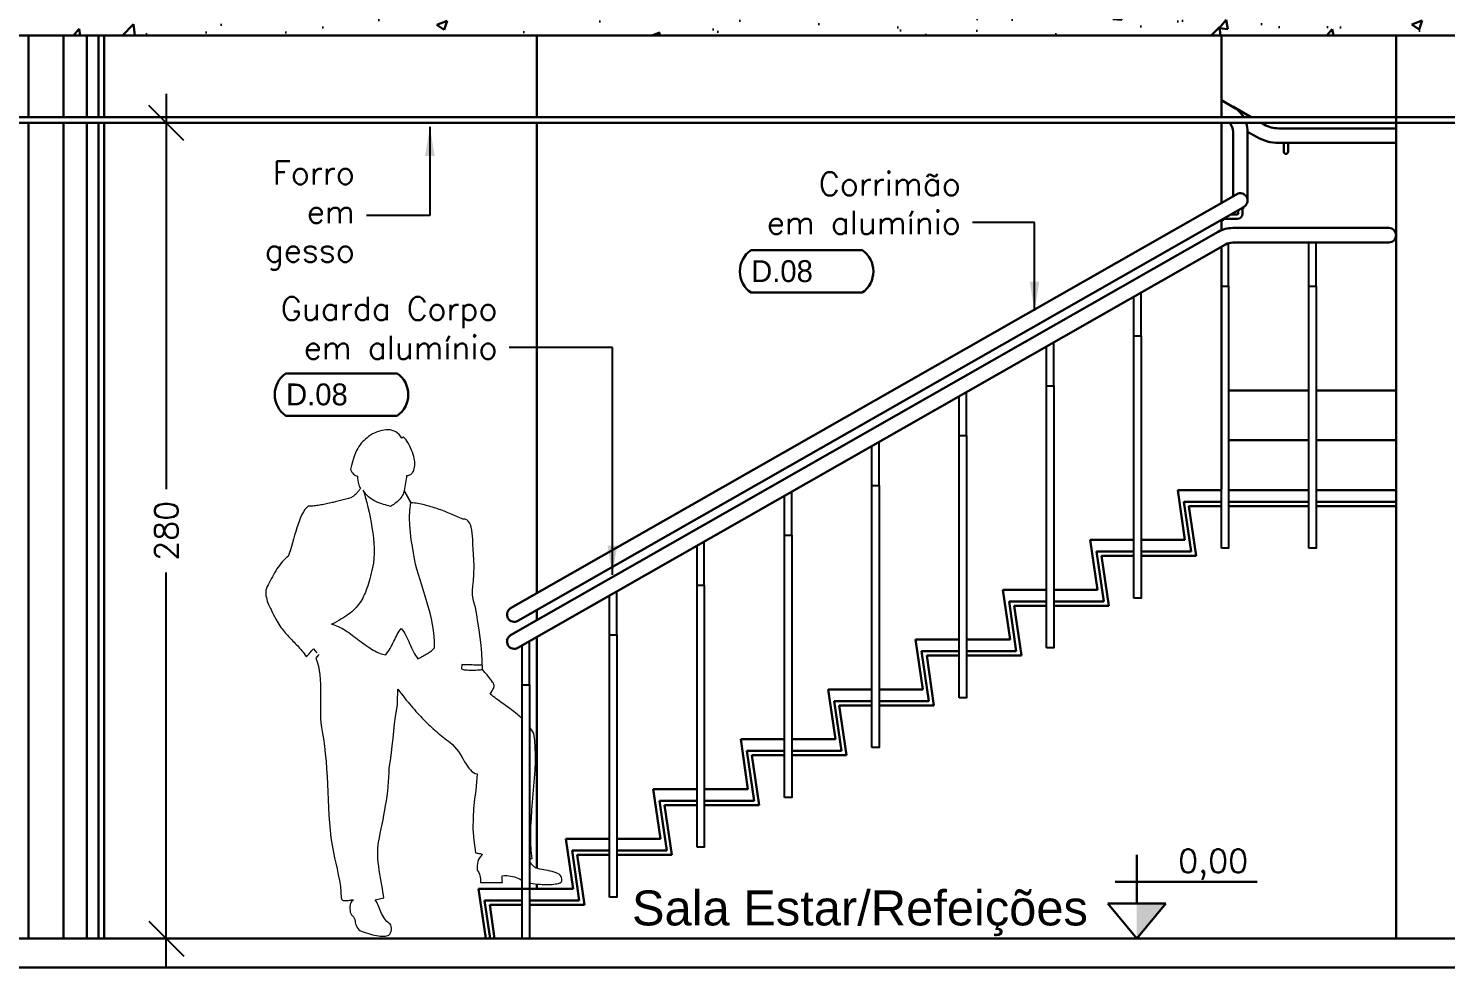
# Model space of a CAD drawing. Header units: millimetres. Extents: x -4228 to 27092, y -6721 to 984.
# Drawn here: x 6312.9 to 6799.4, y -6597 to -6274.5 of the extents above; entities that cross this region are included whole.
import ezdxf
from ezdxf.enums import TextEntityAlignment as Align

# ---------------------------------------------------------------- set-up
doc = ezdxf.new("R2010")
doc.units = ezdxf.units.MM
doc.header["$LTSCALE"] = 50
doc.layers.get('0').update_dxf_attribs({"lineweight": 0})
for name, color, linetype in [('borda100', 3, 'Continuous'), ('cota', 1, 'Continuous'), ('gesso', 7, 'Continuous'), ('guardacorpo', 2, 'Continuous'), ('HACHURA', 2, 'Continuous'), ('PAREDE2', 4, 'Continuous'), ('PAREDES', 6, 'Continuous'), ('PAREDES3', 2, 'Continuous'), ('PENA01', 3, 'Continuous'), ('PENA02', 2, 'Continuous'), ('PENA_01', 3, 'Continuous'), ('piso', 2, 'Continuous'), ('TEXTO', 7, 'Continuous'), ('textocod_100', 7, 'Continuous')]:
    doc.layers.add(name, color=color, linetype=linetype)
doc.styles.add('ARIAL', font='arial.ttf')
doc.styles.add('CODIGO', font='bgothl.ttf')
doc.styles.add('COTA', font='simplex.shx')
doc.styles.add('ROMANS', font='romans.shx')
doc.dimstyles.new('1_50', dxfattribs={"dimscale": 0, "dimtxt": 8, "dimasz": 12, "dimexe": 10, "dimexo": 5, "dimgap": 4, "dimtad": 0, "dimdec": 0, "dimzin": 1, "dimdsep": 46, "dimtxsty": 'ROMANS', "dimblk": 'OBLIQUE', "dimcen": 10, "dimdle": 10, "dimclrd": 1, "dimclre": 1, "dimclrt": 7, "dimaunit": 1, "dimadec": 0, "dimazin": 0, "dimtm": 1e-09, "dimtfac": 1, "dimtdec": 0, "dimtmove": 2, "dimatfit": 3, "dimldrblk": 'OBLIQUE', "dimfxl": 1, "dimtolj": 1, "dimtzin": 0, "dimarcsym": 0})
doc.dimstyles.new('LEADER_50', dxfattribs={"dimscale": 0, "dimtxt": 8, "dimasz": 10, "dimexe": 10, "dimexo": 5, "dimgap": 4, "dimtad": 0, "dimdec": 0, "dimzin": 1, "dimdsep": 46, "dimtxsty": 'ROMANS', "dimcen": 10, "dimdle": 10, "dimclrd": 9, "dimclre": 9, "dimclrt": 7, "dimaunit": 1, "dimadec": 0, "dimazin": 0, "dimtm": 1e-09, "dimtfac": 1, "dimtdec": 0, "dimtmove": 2, "dimatfit": 3, "dimfxl": 1, "dimtolj": 1, "dimtzin": 0, "dimarcsym": 0})

# ---------------------------------------------------------------- blocks, each defined once
blk = doc.blocks.new('_OBLIQUE')
at = {"color": 0, "linetype": 'ByBlock'}
blk.add_line((-0.5, -0.5), (0.5, 0.5), dxfattribs=at)
blk = doc.blocks.new('*D10')
at = {"layer": 'cota', "color": 1, "linetype": 'Continuous', "lineweight": -2}
for p, q in [((6360.27, -6296.96), (6360.27, -6432.68)), ((6351.8, -6306.96), (6370.27, -6306.96)), ((6360.27, -6596.96), (6360.27, -6461.25)), ((6351.8, -6586.96), (6370.27, -6586.96))]:
    blk.add_line(p, q, dxfattribs=at)
at = {"layer": 'Defpoints', "color": 0, "linetype": 'Continuous', "lineweight": 30}
for p in [(6346.8, -6306.96), (6346.8, -6586.96), (6360.27, -6586.96)]:
    blk.add_point(p, dxfattribs=at)
at = {"layer": 'cota', "color": 1, "linetype": 'Continuous', "lineweight": -2, "xscale": 12, "yscale": 12, "zscale": 12}
for p, rotation in [((6360.27, -6306.96), 90), ((6360.27, -6586.96), 270)]:
    blk.add_blockref('_OBLIQUE', p, dxfattribs=dict(at, rotation=rotation))
at = {"layer": 'cota', "color": 7, "linetype": 'Continuous', "lineweight": 30, "insert": (6360.27, -6446.96), "char_height": 8, "attachment_point": 5, "rotation": 90, "style": 'ROMANS'}
blk.add_mtext('\\A1;280', dxfattribs=at)
blk = doc.blocks.new('*D26')
at = {"layer": 'cota', "color": 1, "linetype": 'Continuous', "lineweight": -2}
for p, q in [((7065.12, -5776.66), (7065.12, -6172.52)), ((6557.83, -5786.66), (7075.12, -5786.66)), ((7065.12, -6596.96), (7065.12, -6201.09)), ((6963.4, -6586.96), (7075.12, -6586.96))]:
    blk.add_line(p, q, dxfattribs=at)
at = {"layer": 'Defpoints', "color": 0, "linetype": 'Continuous', "lineweight": 30}
for p in [(6552.83, -5786.66), (6958.4, -6586.96), (7065.12, -6586.96)]:
    blk.add_point(p, dxfattribs=at)
at = {"layer": 'cota', "color": 1, "linetype": 'Continuous', "lineweight": -2, "xscale": 12, "yscale": 12, "zscale": 12}
for p, rotation in [((7065.12, -5786.66), 90), ((7065.12, -6586.96), 270)]:
    blk.add_blockref('_OBLIQUE', p, dxfattribs=dict(at, rotation=rotation))
at = {"layer": 'cota', "color": 7, "linetype": 'Continuous', "lineweight": 30, "insert": (7065.12, -6186.81), "char_height": 8, "attachment_point": 5, "rotation": 90, "style": 'ROMANS'}
blk.add_mtext('\\A1;800', dxfattribs=at)

msp = doc.modelspace()

# ---------------------------------------------------------------- hatches: boundary and pattern name
at = {"layer": 'HACHURA', "linetype": 'Continuous', "lineweight": 30}
h = msp.add_hatch(dxfattribs=at)
h.set_pattern_fill('AR-CONC', color=256, scale=0.2, style=0)
h.set_pattern_definition([(50, (6833.308, -5908.308), (36.4369, -3.1878), [3.81, -41.91]), (355, (6833.31, -5908.308), (-7.0486, 38.2113), [3.048, -33.528]), (100.451, (6836.345, -5908.573), (29.3885, 35.0233), [3.238, -35.618]), (46.184, (6833.31, -5898.148), (54.2158, -8.4085), [5.715, -62.865]), (96.6356, (6837.826, -5898.85), (47.481, 49.485), [4.857, -53.427]), (351.184, (6833.31, -5898.15), (47.481, 49.485), [4.572, -50.292]), (21, (6838.388, -5900.688), (30.323, -20.4531), [3.81, -41.91]), (326, (6838.39, -5900.688), (12.3604, 36.8376), [3.048, -33.528]), (71.4514, (6840.915, -5902.392), (42.6833, 16.3846), [3.238, -35.618]), (37.5, (6833.308, -5908.308), (0.61772, 16.911), [0, -33.1216, 0, -34.036, 0, -33.655]), (7.5, (6833.308, -5908.308), (13.36393, 20.0361), [0, -19.4056, 0, -32.3596, 0, -12.827]), (327.5, (6821.98, -5908.308), (27.11812, -1.14575), [0, -12.7, 0, -39.624, 0, -52.578]), (317.5, (6816.9, -5908.308), (29.6258, 5.0853), [0, -16.51, 0, -26.3144, 0, -37.338])])
h.paths.add_polyline_path([(6857.44, -6261.96), (6842.44, -6261.96), (6842.44, -6262.96), (6787.24, -6262.96), (6786.83, -6263.46), (6786.41, -6262.96), (6742.44, -6262.96), (6742.44, -6262.46), (6527.44, -6262.46), (6527.44, -6261.96), (6440.55, -6261.96), (6440.14, -6262.46), (6439.72, -6261.96), (6392.44, -6261.96), (6253.21, -6261.96), (6252.8, -6262.46), (6252.38, -6261.96), (6177.44, -6261.96), (6177.44, -6163.96), (6162.44, -6163.96), (6162.44, -6306.96), (6177.44, -6306.96), (6177.44, -6276.96), (6262.94, -6276.96), (6262.94, -6301.96), (6278.94, -6301.96), (6278.94, -6276.96), (6842.44, -6276.96), (6842.44, -6306.96), (6857.44, -6306.96)])

# ---------------------------------------------------------------- linework, layer by layer
at = {"color": 3, "linetype": 'Continuous'}
for points in [[(6468.74, -6492.75), (6468.72, -6491.82), (6468.57, -6489.04), (6468.32, -6486.29), (6468.01, -6483.58), (6467.65, -6480.92), (6467.25, -6478.31), (6466.82, -6475.79), (6466.37, -6473.34), (6465.7, -6470.97), (6465.39, -6469.12), (6465.34, -6467.51), (6465.47, -6465.94), (6465.68, -6464.16), (6465.87, -6461.92), (6465.92, -6458.98), (6465.77, -6455.11), (6465.68, -6454.52), (6465.61, -6453.78), (6465.58, -6452.92), (6465.54, -6451.97), (6465.51, -6450.95), (6465.46, -6449.89), (6465.39, -6448.82), (6465.28, -6447.77), (6465.15, -6446.75), (6464.94, -6445.78), (6464.68, -6444.94), (6464.35, -6444.19), (6463.94, -6443.61), (6463.42, -6443.17), (6462.8, -6442.97), (6462.07, -6442.97), (6461.55, -6442.73), (6461.03, -6442.5), (6460.5, -6442.26), (6459.98, -6442.02), (6459.45, -6441.79), (6458.89, -6441.57), (6458.36, -6441.33), (6457.82, -6441.1), (6457.27, -6440.88), (6456.72, -6440.65), (6456.16, -6440.45), (6455.61, -6440.22), (6455.04, -6440.01), (6454.49, -6439.81), (6453.92, -6439.62), (6453.36, -6439.43), (6452.8, -6439.24), (6452.22, -6439.05), (6451.67, -6438.87), (6451.1, -6438.7), (6450.53, -6438.54), (6449.96, -6438.39), (6449.41, -6438.23), (6448.84, -6438.1), (6448.27, -6437.97), (6447.72, -6437.85), (6447.15, -6437.73), (6446.59, -6437.63), (6446.02, -6437.54), (6445.47, -6437.46), (6444.92, -6437.39), (6444.37, -6437.34), (6442.03, -6433.29), (6442.14, -6432.62), (6442.26, -6431.93), (6442.36, -6431.22), (6442.48, -6430.51), (6442.59, -6429.82), (6442.69, -6429.16), (6442.78, -6428.54), (6442.86, -6427.97), (6443.09, -6427.96), (6443.33, -6427.94), (6443.57, -6427.89), (6443.81, -6427.8), (6444.05, -6427.68), (6444.28, -6427.52), (6444.5, -6427.33), (6444.71, -6427.11), (6444.9, -6426.81), (6445.07, -6426.49), (6445.23, -6426.11), (6445.35, -6425.66), (6445.45, -6425.14), (6445.52, -6424.57), (6445.54, -6423.93), (6445.54, -6423.2), (6445.51, -6422.74), (6445.4, -6422.17), (6445.23, -6421.51), (6445, -6420.79), (6444.73, -6420.03), (6444.42, -6419.25), (6444.09, -6418.47), (6443.73, -6417.71), (6443.35, -6416.99), (6442.98, -6416.35), (6442.6, -6415.79), (6442.26, -6415.34), (6441.91, -6415.03), (6441.62, -6414.88), (6441.34, -6414.9), (6441.12, -6415.12), (6440.67, -6414.46), (6440.17, -6413.91), (6439.63, -6413.43), (6439.06, -6413.05), (6438.44, -6412.74), (6437.8, -6412.51), (6437.14, -6412.36), (6436.45, -6412.29), (6435.73, -6412.29), (6435, -6412.37), (6434.24, -6412.51), (6433.48, -6412.72), (6432.69, -6412.98), (6431.91, -6413.32), (6431.1, -6413.7), (6430.3, -6414.15), (6429.72, -6414.6), (6429.16, -6415.05), (6428.63, -6415.48), (6428.13, -6415.93), (6427.66, -6416.4), (6427.19, -6416.9), (6426.76, -6417.45), (6426.37, -6418.04), (6425.97, -6418.7), (6425.57, -6419.42), (6425.21, -6420.23), (6424.84, -6421.13), (6424.5, -6422.13), (6424.17, -6423.26), (6423.83, -6424.52), (6423.5, -6425.9), (6423.72, -6426.4), (6423.98, -6426.83), (6424.24, -6427.19), (6424.55, -6427.51), (6424.86, -6427.75), (6425.21, -6427.94), (6425.57, -6428.09), (6425.95, -6428.2), (6425.92, -6428.92), (6425.97, -6429.6), (6426.07, -6430.22), (6426.23, -6430.79), (6426.4, -6431.31), (6426.59, -6431.76), (6426.75, -6432.15), (6426.88, -6432.48), (6426.8, -6432.62), (6426.68, -6432.78), (6426.54, -6432.95), (6426.38, -6433.16), (6426.21, -6433.36), (6426.04, -6433.59), (6425.83, -6433.81), (6425.62, -6434.04), (6425.38, -6434.28), (6425.16, -6434.52), (6424.9, -6434.74), (6424.66, -6434.95), (6424.38, -6435.16), (6424.12, -6435.35), (6423.84, -6435.52), (6423.57, -6435.66), (6423.17, -6435.76), (6422.76, -6435.88), (6422.32, -6435.99), (6421.89, -6436.11), (6421.46, -6436.23), (6421.01, -6436.35), (6420.54, -6436.47), (6420.08, -6436.59), (6419.61, -6436.71), (6419.14, -6436.83), (6418.66, -6436.96), (6418.18, -6437.08), (6417.69, -6437.2), (6417.21, -6437.3), (6416.73, -6437.42), (6416.24, -6437.53), (6415.76, -6437.65), (6415.26, -6437.75), (6414.77, -6437.84), (6414.29, -6437.94), (6413.82, -6438.03), (6413.34, -6438.11), (6412.87, -6438.2), (6412.41, -6438.27), (6411.94, -6438.34), (6411.49, -6438.39), (6411.04, -6438.44), (6410.61, -6438.48), (6410.18, -6438.51), (6409.76, -6438.54), (6409.35, -6438.56), (6408.95, -6438.56), (6408.36, -6439.03), (6407.83, -6439.67), (6407.31, -6440.45), (6406.83, -6441.34), (6406.36, -6442.36), (6405.93, -6443.47), (6405.5, -6444.66), (6405.1, -6445.9), (6404.7, -6447.18), (6404.32, -6448.49), (6403.94, -6449.79), (6403.58, -6451.09), (6403.2, -6452.35), (6402.84, -6453.56), (6402.46, -6454.71), (6402.06, -6455.77), (6401.52, -6456.18), (6401.01, -6456.65), (6400.51, -6457.13), (6400.02, -6457.67), (6399.57, -6458.24), (6399.12, -6458.83), (6398.67, -6459.43), (6398.26, -6460.07), (6397.84, -6460.71), (6397.45, -6461.38), (6397.05, -6462.07), (6396.67, -6462.76), (6396.29, -6463.45), (6395.93, -6464.16), (6395.55, -6464.85), (6395.18, -6465.56), (6394.86, -6466.15), (6394.63, -6466.74), (6394.48, -6467.36), (6394.42, -6468), (6394.42, -6468.62), (6394.48, -6469.26), (6394.6, -6469.9), (6394.75, -6470.5), (6394.94, -6471.11), (6395.15, -6471.68), (6395.37, -6472.23), (6395.6, -6472.75), (6395.84, -6473.22), (6396.05, -6473.65), (6396.24, -6474.03), (6396.39, -6474.34), (6396.74, -6475.13), (6397.1, -6475.88), (6397.46, -6476.58), (6397.81, -6477.26), (6398.17, -6477.88), (6398.54, -6478.48), (6398.9, -6479.07), (6399.26, -6479.61), (6399.62, -6480.14), (6400, -6480.63), (6400.37, -6481.11), (6400.75, -6481.58), (6401.11, -6482.01), (6401.49, -6482.44), (6401.85, -6482.85), (6402.23, -6483.25), (6402.61, -6483.67), (6402.99, -6484.05), (6403.37, -6484.44), (6403.75, -6484.82), (6404.13, -6485.22), (6404.51, -6485.62), (6404.89, -6486.02), (6405.27, -6486.41), (6405.65, -6486.83), (6406.03, -6487.26), (6406.43, -6487.71), (6406.81, -6488.16), (6407.19, -6488.64), (6407.57, -6489.14), (6407.97, -6489.66), (6408.35, -6490.21), (6408.64, -6489.87), (6408.95, -6489.52), (6409.25, -6489.19), (6409.54, -6488.85), (6409.83, -6488.52), (6410.14, -6488.18), (6410.44, -6487.85), (6410.75, -6487.52), (6411.92, -6488.85), (6411.92, -6488.85)], [(6427.89, -6433), (6428.28, -6434.33), (6428.68, -6435.78), (6429.09, -6437.3), (6429.49, -6438.91), (6429.87, -6440.58), (6430.23, -6442.31), (6430.58, -6444.07), (6430.87, -6445.87), (6431.13, -6447.67), (6431.34, -6449.48), (6431.48, -6451.26), (6431.57, -6453.04), (6431.57, -6454.75), (6431.5, -6456.42), (6431.34, -6458.03), (6431.08, -6459.57), (6430.84, -6460.59), (6430.61, -6461.57), (6430.37, -6462.52), (6430.15, -6463.42), (6429.91, -6464.28), (6429.65, -6465.11), (6429.41, -6465.91), (6429.15, -6466.67), (6428.87, -6467.41), (6428.59, -6468.1), (6428.3, -6468.78), (6428.01, -6469.43), (6427.68, -6470.05), (6427.35, -6470.64), (6426.99, -6471.23), (6426.62, -6471.78), (6426.23, -6472.32), (6425.81, -6472.84), (6425.38, -6473.34), (6424.93, -6473.82), (6424.43, -6474.29), (6423.93, -6474.75), (6423.38, -6475.2), (6422.81, -6475.65), (6422.22, -6476.08), (6421.58, -6476.51), (6420.91, -6476.95), (6420.22, -6477.36), (6419.47, -6477.79), (6418.7, -6478.21), (6417.88, -6478.64), (6417.02, -6479.07), (6417.57, -6479.19), (6418.14, -6479.37), (6418.71, -6479.59), (6419.3, -6479.83), (6419.89, -6480.13), (6420.47, -6480.44), (6421.06, -6480.78), (6421.67, -6481.14), (6422.27, -6481.52), (6422.88, -6481.94), (6423.48, -6482.35), (6424.08, -6482.8), (6424.69, -6483.25), (6425.29, -6483.7), (6425.9, -6484.15), (6426.5, -6484.62), (6427.11, -6485.07), (6427.71, -6485.51), (6428.32, -6485.95), (6428.9, -6486.38), (6429.51, -6486.79), (6430.1, -6487.19), (6430.67, -6487.57), (6431.25, -6487.93), (6431.82, -6488.24), (6432.38, -6488.56), (6432.93, -6488.81), (6433.48, -6489.04), (6434.02, -6489.23), (6434.55, -6489.38), (6435.07, -6489.49), (6435.57, -6489.54), (6436, -6489.02), (6436.4, -6488.47), (6436.78, -6487.92), (6437.13, -6487.33), (6437.46, -6486.72), (6437.77, -6486.12), (6438.08, -6485.51), (6438.37, -6484.89), (6438.66, -6484.29), (6438.96, -6483.7), (6439.25, -6483.11), (6439.56, -6482.54), (6439.87, -6481.99), (6440.22, -6481.45), (6440.56, -6480.97), (6440.94, -6480.51), (6441.38, -6481.04), (6441.77, -6481.63), (6442.15, -6482.23), (6442.5, -6482.89), (6442.84, -6483.58), (6443.16, -6484.27), (6443.48, -6484.98), (6443.79, -6485.7), (6444.11, -6486.41), (6444.42, -6487.14), (6444.75, -6487.83), (6445.07, -6488.5), (6445.44, -6489.16), (6445.82, -6489.78), (6446.21, -6490.35), (6446.65, -6490.89), (6447.08, -6490.68), (6447.49, -6490.47), (6447.91, -6490.26), (6448.32, -6490.04), (6448.72, -6489.83), (6449.12, -6489.61), (6449.51, -6489.37), (6449.88, -6489.14), (6450.24, -6488.9), (6450.58, -6488.66), (6450.93, -6488.42), (6451.24, -6488.18), (6451.53, -6487.93), (6451.81, -6487.67), (6452.07, -6487.43), (6452.31, -6487.17), (6452.33, -6485.15), (6452.22, -6483.13), (6452, -6481.13), (6451.69, -6479.14), (6451.29, -6477.17), (6450.83, -6475.22), (6450.29, -6473.28), (6449.74, -6471.37), (6449.15, -6469.45), (6448.55, -6467.57), (6447.94, -6465.68), (6447.35, -6463.83), (6446.8, -6462), (6446.3, -6460.17), (6445.85, -6458.38), (6445.47, -6456.6), (6445.11, -6454.59), (6444.73, -6452.38), (6444.37, -6450.03), (6444.05, -6447.58), (6443.85, -6445.04), (6443.78, -6442.47), (6443.9, -6439.89), (6444.23, -6437.35), (6441.9, -6433.16), (6441.84, -6433.55), (6441.74, -6433.95), (6441.58, -6434.36), (6441.39, -6434.76), (6441.14, -6435.16), (6440.86, -6435.56), (6440.55, -6435.94), (6440.2, -6436.32), (6439.84, -6436.68), (6439.48, -6437.02), (6439.08, -6437.35), (6438.7, -6437.65), (6438.32, -6437.92), (6437.94, -6438.18), (6437.58, -6438.41), (6437.23, -6438.6), (6436.7, -6438.44), (6436.11, -6438.29), (6435.5, -6438.11), (6434.86, -6437.92), (6434.21, -6437.7), (6433.53, -6437.47), (6432.86, -6437.2), (6432.2, -6436.9), (6431.53, -6436.58), (6430.91, -6436.21), (6430.29, -6435.8), (6429.72, -6435.33), (6429.18, -6434.83), (6428.68, -6434.28), (6428.25, -6433.67), (6427.89, -6433)], [(6412.48, -6489.49), (6412.53, -6489.54), (6411.6, -6490.7), (6412.1, -6492.01), (6412.48, -6493.41), (6412.77, -6494.89), (6412.98, -6496.43), (6413.12, -6498.04), (6413.19, -6499.68), (6413.22, -6501.36), (6413.22, -6503.03), (6413.2, -6504.74), (6413.19, -6506.43), (6413.17, -6508.11), (6413.19, -6509.77), (6413.24, -6511.37), (6413.32, -6512.95), (6413.48, -6514.45), (6413.72, -6515.88), (6414.19, -6518.37), (6414.55, -6520.91), (6414.84, -6523.47), (6415.09, -6526.07), (6415.27, -6528.7), (6415.43, -6531.33), (6415.55, -6533.99), (6415.67, -6536.65), (6415.79, -6539.29), (6415.91, -6541.95), (6416.07, -6544.59), (6416.24, -6547.22), (6416.48, -6549.81), (6416.78, -6552.38), (6417.16, -6554.92), (6417.61, -6557.41), (6417.99, -6559.23), (6418.42, -6561.13), (6418.87, -6563.08), (6419.3, -6565.05), (6419.7, -6567.05), (6420.01, -6569.04), (6420.22, -6571.01), (6420.3, -6572.94), (6420.35, -6573.24), (6420.44, -6573.46), (6420.6, -6573.65), (6420.79, -6573.79), (6421.01, -6573.87), (6421.27, -6573.94), (6421.55, -6573.96), (6421.86, -6573.96), (6422.18, -6573.94), (6422.51, -6573.91), (6422.86, -6573.86), (6423.2, -6573.8), (6423.55, -6573.75), (6423.88, -6573.7), (6424.21, -6573.65), (6424.5, -6573.62), (6424.24, -6573.87), (6423.98, -6574.15), (6423.74, -6574.48), (6423.53, -6574.88), (6423.38, -6575.34), (6423.29, -6575.91), (6423.26, -6576.6), (6423.32, -6577.42), (6423.41, -6577.95), (6423.62, -6578.38), (6423.88, -6578.78), (6424.19, -6579.14), (6424.5, -6579.51), (6424.78, -6579.94), (6424.98, -6580.44), (6425.1, -6581.04), (6425.14, -6581.44), (6425.24, -6581.87), (6425.4, -6582.32), (6425.59, -6582.77), (6425.83, -6583.2), (6426.11, -6583.58), (6426.4, -6583.93), (6426.71, -6584.2), (6427.44, -6584.5), (6428.16, -6584.79), (6428.9, -6585.05), (6429.63, -6585.28), (6430.34, -6585.5), (6431.05, -6585.67), (6431.74, -6585.85), (6432.41, -6585.97), (6433.07, -6586.07), (6433.69, -6586.14), (6434.28, -6586.17), (6434.83, -6586.16), (6435.35, -6586.12), (6435.83, -6586.05), (6436.28, -6585.93), (6436.66, -6585.78), (6437.01, -6585.43), (6437.27, -6584.98), (6437.46, -6584.46), (6437.56, -6583.93), (6437.58, -6583.39), (6437.49, -6582.87), (6437.32, -6582.41), (6437.06, -6582.05), (6436.49, -6581.6), (6435.97, -6581.11), (6435.52, -6580.59), (6435.12, -6580.06), (6434.78, -6579.51), (6434.47, -6578.94), (6434.17, -6578.35), (6433.91, -6577.78), (6433.69, -6577.19), (6433.45, -6576.62), (6433.24, -6576.07), (6433.02, -6575.52), (6432.77, -6575.01), (6432.53, -6574.53), (6432.26, -6574.08), (6431.96, -6573.67), (6434.97, -6573.03), (6434.81, -6572.03), (6434.62, -6570.94), (6434.42, -6569.8), (6434.21, -6568.59), (6433.98, -6567.34), (6433.78, -6566.07), (6433.55, -6564.75), (6433.36, -6563.44), (6433.19, -6562.14), (6433.03, -6560.83), (6432.93, -6559.55), (6432.86, -6558.31), (6432.84, -6557.1), (6432.88, -6555.96), (6432.96, -6554.87), (6433.14, -6553.87), (6433.43, -6552.38), (6433.72, -6550.88), (6434.04, -6549.33), (6434.35, -6547.75), (6434.66, -6546.17), (6434.95, -6544.56), (6435.24, -6542.93), (6435.54, -6541.29), (6435.8, -6539.65), (6436.04, -6538.03), (6436.25, -6536.39), (6436.44, -6534.76), (6436.59, -6533.16), (6436.7, -6531.57), (6436.78, -6530.01), (6436.8, -6528.48), (6437.23, -6525.83), (6437.58, -6523.26), (6437.85, -6520.75), (6438.1, -6518.27), (6438.34, -6515.8), (6438.61, -6513.29), (6438.96, -6510.72), (6439.39, -6508.07), (6439.58, -6506.61), (6439.68, -6504.6), (6439.74, -6502.65), (6439.75, -6501.36), (6440.34, -6502.13), (6440.93, -6502.89), (6441.52, -6503.64), (6442.08, -6504.36), (6442.65, -6505.07), (6443.23, -6505.76), (6443.78, -6506.43), (6444.33, -6507.09), (6444.88, -6507.75), (6445.42, -6508.37), (6445.97, -6508.99), (6446.51, -6509.58), (6447.04, -6510.17), (6447.58, -6510.75), (6448.11, -6511.31), (6448.65, -6511.86), (6449.18, -6512.41), (6449.74, -6512.93), (6450.27, -6513.45), (6450.81, -6513.97), (6451.36, -6514.47), (6451.91, -6514.97), (6452.47, -6515.45), (6453.02, -6515.93), (6453.57, -6516.4), (6454.14, -6516.88), (6454.73, -6517.33), (6455.3, -6517.8), (6455.89, -6518.25), (6456.49, -6518.7), (6457.1, -6519.15), (6457.7, -6519.6), (6458.51, -6520.32), (6459.24, -6521.1), (6459.91, -6521.93), (6460.53, -6522.79), (6461.12, -6523.67), (6461.66, -6524.55), (6462.17, -6525.42), (6462.68, -6526.25), (6463.16, -6527.06), (6463.64, -6527.8), (6464.14, -6528.48), (6464.65, -6529.08), (6465.16, -6529.58), (6465.73, -6529.98), (6466.34, -6530.26), (6466.98, -6530.39), (6466.77, -6533.21), (6466.46, -6536.09), (6466.1, -6539.08), (6465.77, -6542.26), (6465.56, -6545.63), (6465.54, -6549.26), (6465.79, -6553.16), (6466.37, -6557.41), (6466.55, -6557.52), (6466.82, -6557.6), (6467.18, -6557.67), (6467.56, -6557.74), (6467.96, -6557.81), (6468.31, -6557.88), (6468.6, -6557.96), (6468.77, -6558.08), (6468.2, -6558.67), (6467.76, -6559.26), (6467.43, -6559.86), (6467.18, -6560.5), (6467.05, -6561.18), (6466.96, -6561.89), (6466.94, -6562.66), (6466.98, -6563.49), (6467.29, -6563.89), (6467.53, -6564.34), (6467.74, -6564.84), (6467.91, -6565.36), (6468.03, -6565.93), (6468.1, -6566.51), (6468.15, -6567.14), (6468.17, -6567.76), (6475.67, -6567.76), (6475.61, -6567.12), (6475.6, -6566.48), (6475.61, -6565.89), (6475.61, -6565.46), (6476.41, -6565.37), (6477.15, -6565.36), (6477.84, -6565.41), (6478.52, -6565.5), (6479.14, -6565.63), (6479.76, -6565.82), (6480.35, -6566.03), (6480.94, -6566.26), (6481.52, -6566.51), (6482.11, -6566.77), (6482.44, -6566.92)], [(6468.79, -6494.55), (6468.76, -6493.1), (6468.55, -6493.1), (6468.24, -6493.1), (6467.86, -6493.08), (6467.43, -6493.08), (6466.94, -6493.06), (6466.41, -6493.06), (6465.85, -6493.05), (6465.28, -6493.03), (6464.71, -6493.03), (6464.14, -6493.01), (6463.61, -6492.99), (6463.11, -6492.98), (6462.64, -6492.96), (6462.24, -6492.96), (6461.92, -6492.94), (6461.66, -6492.93), (6461.54, -6494.29), (6461.62, -6494.41), (6461.83, -6494.51), (6462.16, -6494.6), (6462.55, -6494.67), (6463.02, -6494.72), (6463.56, -6494.76), (6464.13, -6494.79), (6464.73, -6494.81), (6465.34, -6494.81), (6465.96, -6494.79), (6466.55, -6494.77), (6467.12, -6494.76), (6467.63, -6494.7), (6468.1, -6494.67), (6468.5, -6494.62), (6468.79, -6494.55)], [(6482.44, -6511.49), (6482.13, -6511.18), (6481.66, -6510.77), (6481.19, -6510.35), (6480.71, -6509.96), (6480.21, -6509.56), (6479.73, -6509.16), (6479.23, -6508.78), (6478.72, -6508.4), (6478.21, -6508.02), (6477.69, -6507.64), (6477.17, -6507.28), (6476.65, -6506.9), (6476.13, -6506.52), (6475.61, -6506.16), (6475.08, -6505.78), (6474.56, -6505.4), (6474.04, -6505.02), (6473.52, -6504.64), (6473.01, -6504.26), (6472.49, -6503.86), (6471.97, -6503.46), (6471.47, -6503.05), (6471.83, -6502.46), (6472.14, -6501.94), (6472.4, -6501.51), (6472.61, -6501.11), (6472.73, -6500.75), (6472.8, -6500.4), (6472.78, -6500.06), (6472.7, -6499.7), (6472.54, -6499.32), (6472.28, -6498.9), (6471.94, -6498.42), (6471.5, -6497.87), (6470.98, -6497.23), (6470.35, -6496.47), (6469.62, -6495.6), (6468.77, -6494.6), (6468.77, -6494.6), (6468.77, -6494.55)], [(6484.94, -6559.43), (6485.08, -6559.43), (6485.25, -6559.43), (6485.44, -6559.43), (6485.63, -6559.43), (6485.82, -6559.43), (6485.56, -6556.75), (6485.43, -6554.03), (6485.39, -6551.28), (6485.44, -6548.5), (6485.58, -6545.72), (6485.77, -6542.93), (6486, -6540.14), (6486.22, -6537.36), (6486.46, -6534.61), (6486.67, -6531.88), (6486.84, -6529.18), (6486.95, -6526.52), (6486.98, -6523.93), (6486.91, -6521.41), (6486.72, -6518.94), (6486.41, -6516.56), (6486.1, -6516), (6485.76, -6515.45), (6485.41, -6514.92), (6485.05, -6514.41), (6484.94, -6514.28)], [(6484.94, -6567.85), (6485.31, -6567.95), (6486.05, -6568.1), (6486.76, -6568.17), (6487.43, -6568.24), (6488.09, -6568.29), (6488.71, -6568.35), (6489.33, -6568.38), (6489.94, -6568.42), (6490.52, -6568.43), (6491.09, -6568.43), (6491.65, -6568.43), (6492.2, -6568.4), (6492.73, -6568.36), (6493.27, -6568.31), (6493.81, -6568.23), (6494.32, -6568.14), (6494.86, -6568.02), (6495.38, -6567.88), (6495.55, -6567.79), (6495.71, -6567.71), (6495.81, -6567.62), (6495.9, -6567.5), (6495.95, -6567.36), (6495.98, -6567.15), (6496, -6566.88), (6495.98, -6566.51), (6495.93, -6566.03), (6495.76, -6565.62), (6495.46, -6565.24), (6495.08, -6564.91), (6494.6, -6564.63), (6494.05, -6564.37), (6493.43, -6564.17), (6492.75, -6563.98), (6492.06, -6563.8), (6491.33, -6563.65), (6490.59, -6563.51), (6489.87, -6563.37), (6489.14, -6563.23), (6488.45, -6563.09), (6487.81, -6562.94), (6487.22, -6562.78), (6487, -6562.66), (6486.77, -6562.51), (6486.55, -6562.33), (6486.32, -6562.13), (6486.1, -6561.89), (6485.86, -6561.64), (6485.62, -6561.4), (6485.36, -6561.13), (6485.1, -6560.87), (6484.94, -6560.73)]]:
    msp.add_lwpolyline(points, dxfattribs=at)
at = {"layer": 'borda100', "color": 9, "linetype": 'Continuous', "lineweight": 30}
for points in [[(6599.15, -6365.2, 0.525115), (6599.15, -6350.6), (6560.98, -6350.6, 0.525115), (6560.98, -6365.2)], [(6439.5, -6407.53, 0.525115), (6439.5, -6392.92), (6401.33, -6392.92, 0.525115), (6401.33, -6407.53)]]:
    msp.add_lwpolyline(points, format="xyb", close=True, dxfattribs=at)
at = {"layer": 'gesso', "linetype": 'Continuous', "lineweight": 30}
for p, q in [((6280.94, -6304.96), (6835.44, -6304.96)), ((6278.94, -6306.96), (6837.44, -6306.96))]:
    msp.add_line(p, q, dxfattribs=at)
at = {"layer": 'guardacorpo', "color": 3, "linetype": 'Continuous', "lineweight": 30}
for p, q in [((6727.32, -6301.95), (6722.44, -6299.1)), ((6722.44, -6304.88), (6722.59, -6304.96)), ((6732.72, -6304.96), (6726.4, -6301.35)), ((6726.44, -6332.18), (6726.44, -6310.04)), ((6734.68, -6311.83), (6731.44, -6309.99)), ((6731.44, -6333.58), (6731.44, -6310.04)), ((6737.16, -6307.49), (6736.23, -6306.96)), ((6742.11, -6308.8), (6782.44, -6308.8)), ((6742.11, -6313.8), (6782.44, -6313.8)), ((6743.86, -6316.8), (6743.86, -6313.8)), ((6745.36, -6316.8), (6745.36, -6313.8)), ((6478.47, -6473.57), (6728.15, -6331.21)), ((6480.94, -6477.91), (6729.89, -6335.97)), ((6727.99, -6338.33), (6725.76, -6338.33)), ((6727.99, -6338.33), (6725.76, -6338.33)), ((6728.19, -6336.94), (6728.19, -6338.13)), ((6728.19, -6336.94), (6728.19, -6338.13)), ((6729.89, -6336.48), (6729, -6336.48)), ((6729.89, -6336.48), (6729, -6336.48)), ((6729.69, -6336.48), (6729.69, -6338.13)), ((6729.69, -6336.48), (6729.69, -6338.13)), ((6729.89, -6335.89), (6729.89, -6336.48)), ((6729.89, -6335.89), (6729.89, -6336.48)), ((6727.99, -6339.83), (6723.44, -6339.83)), ((6727.99, -6339.83), (6723.44, -6339.83))]:
    msp.add_line(p, q, dxfattribs=at)
at = {"layer": 'guardacorpo', "color": 3}
for p, q in [((6722.94, -6340.58), (6722.44, -6340.58)), ((6722.94, -6340.58), (6722.44, -6340.58)), ((6722.94, -6339.93), (6722.94, -6340.58)), ((6722.94, -6339.93), (6722.94, -6340.58)), ((6723.44, -6340.08), (6722.94, -6340.08)), ((6723.44, -6340.08), (6722.94, -6340.08)), ((6723.44, -6339.65), (6723.44, -6340.08)), ((6723.44, -6339.65), (6723.44, -6340.08)), ((6724.94, -6362.97), (6724.94, -6348.21)), ((6752.44, -6362.97), (6752.44, -6348.01)), ((6754.94, -6362.97), (6754.94, -6348.06)), ((6692.44, -6380.08), (6692.44, -6366.59)), ((6694.94, -6380.08), (6694.94, -6365.16)), ((6664.94, -6397.19), (6664.94, -6382.27)), ((6662.44, -6397.19), (6662.44, -6383.69)), ((6632.44, -6414.29), (6632.44, -6400.8)), ((6634.94, -6414.29), (6634.94, -6399.37)), ((6604.94, -6431.4), (6604.94, -6416.48)), ((6602.44, -6431.4), (6602.44, -6417.9)), ((6572.44, -6448.5), (6572.44, -6435.01)), ((6574.94, -6448.5), (6574.94, -6433.58)), ((6544.94, -6465.61), (6544.94, -6450.69)), ((6542.44, -6465.61), (6542.44, -6452.11)), ((6512.44, -6482.71), (6512.44, -6469.22)), ((6514.94, -6482.71), (6514.94, -6467.79)), ((6484.94, -6499.82), (6484.94, -6484.9)), ((6482.44, -6499.82), (6482.44, -6486.32))]:
    msp.add_line(p, q, dxfattribs=at)
at = {"layer": 'guardacorpo', "color": 7, "linetype": 'Continuous', "lineweight": 30}
for p, q in [((6726.34, -6343.01), (6779.94, -6343.01)), ((6478.47, -6482.83), (6721.39, -6344.33)), ((6480.94, -6487.18), (6723.87, -6348.67)), ((6726.34, -6348.01), (6779.94, -6348.01))]:
    msp.add_line(p, q, dxfattribs=at)
at = {"layer": 'guardacorpo', "color": 7}
msp.add_line((6722.44, -6362.97), (6722.44, -6349.48), dxfattribs=at)
at = {"layer": 'guardacorpo', "color": 3}
for points in [[(6722.44, -6452.97), (6722.44, -6362.97), (6724.94, -6362.97), (6724.94, -6452.97)], [(6752.44, -6452.97), (6752.44, -6362.97), (6754.94, -6362.97), (6754.94, -6452.97)], [(6692.44, -6470.08), (6692.44, -6380.08), (6694.94, -6380.08), (6694.94, -6470.08)], [(6662.44, -6487.19), (6662.44, -6397.19), (6664.94, -6397.19), (6664.94, -6487.19)], [(6632.44, -6504.29), (6632.44, -6414.29), (6634.94, -6414.29), (6634.94, -6504.29)], [(6602.44, -6521.4), (6602.44, -6431.4), (6604.94, -6431.4), (6604.94, -6521.4)], [(6572.44, -6538.5), (6572.44, -6448.5), (6574.94, -6448.5), (6574.94, -6538.5)], [(6542.44, -6555.61), (6542.44, -6465.61), (6544.94, -6465.61), (6544.94, -6555.61)], [(6512.44, -6572.71), (6512.44, -6482.71), (6514.94, -6482.71), (6514.94, -6572.71)], [(6482.44, -6586.96), (6482.44, -6499.82), (6484.94, -6499.82), (6484.94, -6586.96)]]:
    msp.add_lwpolyline(points, close=True, dxfattribs=at)
at = {"layer": 'guardacorpo', "color": 3, "linetype": 'Continuous', "lineweight": 30}
for centre, radius, start, end in [((6721.44, -6310.04), 10, 30.5304, 60.3092), ((6721.44, -6310.04), 5, 0, 38.0239), ((6721.44, -6310.04), 10, 0, 17.9384), ((6742.11, -6298.8), 10, 240.3092, 270), ((6742.11, -6298.8), 15, 240.3092, 270), ((6744.61, -6316.8), 0.75, 180, 0), ((6728.94, -6333.58), 2.5, 292.3337, 108.4182), ((6728.94, -6333.58), 2.5, 292.3337, 108.4182), ((6727.99, -6338.13), 0.2, 270, 0), ((6727.99, -6338.13), 1.7, 270, 0), ((6727.99, -6338.13), 0.2, 270, 0), ((6727.99, -6338.13), 1.7, 270, 0), ((6479.71, -6475.74), 2.5, 119.6902, 299.6902)]:
    msp.add_arc(centre, radius, start, end, dxfattribs=at)
at = {"layer": 'guardacorpo', "color": 7, "linetype": 'Continuous', "lineweight": 30}
for centre, radius, start, end in [((6726.34, -6353.01), 10, 90, 119.6902), ((6779.94, -6345.51), 2.5, 270, 90), ((6726.34, -6353.01), 5, 90, 119.6902), ((6479.71, -6485), 2.5, 119.6902, 299.6902)]:
    msp.add_arc(centre, radius, start, end, dxfattribs=at)
at = {"layer": 'PAREDE2', "linetype": 'Continuous', "lineweight": 30}
msp.add_line((6782.44, -6586.96), (6782.44, -6276.96), dxfattribs=at)
at = {"layer": 'PAREDE2', "color": 7, "linetype": 'Continuous', "lineweight": 30}
for p, q in [((6722.44, -6334.46), (6722.44, -6306.96)), ((6722.44, -6432.73), (6722.44, -6349.48))]:
    msp.add_line(p, q, dxfattribs=at)
at = {"layer": 'PAREDE2', "color": 2, "linetype": 'Continuous', "lineweight": 30}
for p, q in [((6709.94, -6450.12), (6707.44, -6433.01)), ((6707.44, -6433.01), (6722.44, -6433.01)), ((6724.94, -6433.01), (6752.44, -6433.01)), ((6754.94, -6433.01), (6782.44, -6433.01)), ((6677.44, -6450.12), (6692.44, -6450.12)), ((6679.94, -6467.22), (6677.44, -6450.12)), ((6694.94, -6450.12), (6709.94, -6450.12)), ((6649.94, -6484.33), (6647.44, -6467.22)), ((6647.44, -6467.22), (6662.44, -6467.22)), ((6664.94, -6467.22), (6679.94, -6467.22)), ((6617.44, -6484.33), (6632.44, -6484.33)), ((6619.94, -6501.43), (6617.44, -6484.33)), ((6634.94, -6484.33), (6649.94, -6484.33)), ((6589.94, -6518.54), (6587.44, -6501.43)), ((6587.44, -6501.43), (6602.44, -6501.43)), ((6604.94, -6501.43), (6619.94, -6501.43)), ((6559.94, -6535.65), (6557.44, -6518.54)), ((6557.44, -6518.54), (6572.44, -6518.54)), ((6574.94, -6518.54), (6589.94, -6518.54)), ((6527.44, -6535.65), (6542.44, -6535.65)), ((6529.94, -6552.75), (6527.44, -6535.65)), ((6544.94, -6535.65), (6559.94, -6535.65)), ((6497.44, -6552.75), (6499.94, -6569.86)), ((6497.44, -6552.75), (6512.44, -6552.75)), ((6514.94, -6552.75), (6529.94, -6552.75)), ((6467.44, -6569.86), (6482.44, -6569.86)), ((6469.94, -6586.96), (6467.44, -6569.86)), ((6484.94, -6569.86), (6499.94, -6569.86))]:
    msp.add_line(p, q, dxfattribs=at)
at = {"layer": 'PAREDES', "linetype": 'Continuous', "lineweight": 30}
msp.add_line((6278.94, -6276.96), (6842.44, -6276.96), dxfattribs=at)
at = {"layer": 'PAREDES3', "color": 2, "linetype": 'Continuous', "lineweight": 30}
for p, q in [((6338.94, -6304.96), (6338.94, -6276.96)), ((6338.94, -6586.96), (6338.94, -6306.96))]:
    msp.add_line(p, q, dxfattribs=at)
at = {"layer": 'PAREDES3', "color": 7, "linetype": 'Continuous', "lineweight": 30}
for p, q in [((6487.44, -6276.96), (6487.44, -6304.96)), ((6722.44, -6304.96), (6722.44, -6276.96)), ((6487.44, -6306.96), (6487.44, -6468.45)), ((6722.44, -6334.46), (6722.44, -6326.63)), ((6722.44, -6343.81), (6722.44, -6340.22)), ((6722.44, -6432.73), (6722.44, -6349.48)), ((6487.44, -6474.21), (6487.44, -6477.72)), ((6487.44, -6483.47), (6487.44, -6562.84)), ((6487.44, -6568.24), (6487.44, -6569.86))]:
    msp.add_line(p, q, dxfattribs=at)
at = {"layer": 'PENA01', "lineweight": 30}
for p, q in [((6693.41, -6558.21), (6693.41, -6574.96)), ((6685.97, -6567.45), (6734.69, -6567.45)), ((6683.41, -6574.96), (6703.41, -6574.96)), ((6693.41, -6586.96), (6683.41, -6574.96)), ((6693.41, -6586.96), (6703.41, -6574.96))]:
    msp.add_line(p, q, dxfattribs=at)
msp.add_solid([(6693.41, -6586.96), (6693.41, -6574.96), (6693.41, -6586.96), (6703.41, -6574.96)], dxfattribs=at)
at = {"layer": 'PENA_01', "color": 3, "linetype": 'Continuous', "lineweight": 30}
for p, q in [((6312.94, -6304.96), (6312.94, -6276.96)), ((6324.94, -6304.96), (6324.94, -6276.96)), ((6332.94, -6304.96), (6332.94, -6276.96)), ((6336.94, -6304.96), (6336.94, -6276.96)), ((6312.94, -6586.96), (6312.94, -6306.96)), ((6324.94, -6586.96), (6324.94, -6306.96)), ((6332.94, -6586.96), (6332.94, -6306.96)), ((6336.94, -6586.96), (6336.94, -6306.96))]:
    msp.add_line(p, q, dxfattribs=at)
at = {"layer": 'PENA_01', "linetype": 'Continuous', "lineweight": 30}
for p, q in [((6712.04, -6454.12), (6709.54, -6437.01)), ((6709.54, -6437.01), (6722.44, -6437.01)), ((6713.78, -6455.62), (6711.28, -6438.51)), ((6711.28, -6438.51), (6722.44, -6438.51)), ((6724.94, -6437.01), (6752.44, -6437.01)), ((6724.94, -6438.51), (6752.44, -6438.51)), ((6754.94, -6437.01), (6782.44, -6437.01)), ((6754.94, -6438.51), (6782.44, -6438.51)), ((6682.04, -6471.22), (6679.54, -6454.12)), ((6679.54, -6454.12), (6692.44, -6454.12)), ((6683.78, -6472.72), (6681.28, -6455.62)), ((6681.28, -6455.62), (6692.44, -6455.62)), ((6694.94, -6454.12), (6712.04, -6454.12)), ((6694.94, -6455.62), (6713.78, -6455.62)), ((6652.04, -6488.33), (6649.54, -6471.22)), ((6649.54, -6471.22), (6662.44, -6471.22)), ((6653.78, -6489.83), (6651.28, -6472.72)), ((6651.28, -6472.72), (6662.44, -6472.72)), ((6664.94, -6471.22), (6682.04, -6471.22)), ((6664.94, -6472.72), (6683.78, -6472.72)), ((6619.54, -6488.33), (6632.44, -6488.33)), ((6622.04, -6505.43), (6619.54, -6488.33)), ((6621.28, -6489.83), (6632.44, -6489.83)), ((6623.78, -6506.93), (6621.28, -6489.83)), ((6634.94, -6488.33), (6652.04, -6488.33)), ((6634.94, -6489.83), (6653.78, -6489.83)), ((6592.04, -6522.54), (6589.54, -6505.43)), ((6589.54, -6505.43), (6602.44, -6505.43)), ((6593.78, -6524.04), (6591.28, -6506.93)), ((6591.28, -6506.93), (6602.44, -6506.93)), ((6604.94, -6505.43), (6622.04, -6505.43)), ((6604.94, -6506.93), (6623.78, -6506.93)), ((6559.54, -6522.54), (6572.44, -6522.54)), ((6562.04, -6539.65), (6559.54, -6522.54)), ((6561.28, -6524.04), (6572.44, -6524.04)), ((6563.78, -6541.15), (6561.28, -6524.04)), ((6574.94, -6522.54), (6592.04, -6522.54)), ((6574.94, -6524.04), (6593.78, -6524.04)), ((6532.04, -6556.75), (6529.54, -6539.65)), ((6529.54, -6539.65), (6542.44, -6539.65)), ((6533.78, -6558.25), (6531.28, -6541.15)), ((6531.28, -6541.15), (6542.44, -6541.15)), ((6544.94, -6539.65), (6562.04, -6539.65)), ((6544.94, -6541.15), (6563.78, -6541.15)), ((6499.54, -6556.75), (6512.44, -6556.75)), ((6502.04, -6573.86), (6499.54, -6556.75)), ((6501.28, -6558.25), (6512.44, -6558.25)), ((6503.78, -6575.36), (6501.28, -6558.25)), ((6514.94, -6556.75), (6532.04, -6556.75)), ((6514.94, -6558.25), (6533.78, -6558.25)), ((6469.54, -6573.86), (6482.44, -6573.86)), ((6471.46, -6586.96), (6469.54, -6573.86)), ((6472.97, -6586.96), (6471.28, -6575.36)), ((6471.28, -6575.36), (6482.44, -6575.36)), ((6484.94, -6573.86), (6502.04, -6573.86)), ((6484.94, -6575.36), (6503.78, -6575.36))]:
    msp.add_line(p, q, dxfattribs=at)
at = {"layer": 'piso', "color": 3, "linetype": 'Continuous', "lineweight": 30}
for p, q in [((6724.94, -6398.8), (6752.44, -6398.8)), ((6754.94, -6398.8), (6782.44, -6398.8))]:
    msp.add_line(p, q, dxfattribs=at)
at = {"layer": 'piso', "color": 7, "linetype": 'Continuous', "lineweight": 30}
for p, q in [((6724.94, -6415.91), (6752.44, -6415.91)), ((6754.94, -6415.91), (6782.44, -6415.91))]:
    msp.add_line(p, q, dxfattribs=at)
at = {"layer": 'piso', "linetype": 'Continuous', "lineweight": 30}
msp.add_line((6467.44, -6569.86), (6497.44, -6569.86), dxfattribs=at)
at = {"layer": 'piso', "color": 6, "linetype": 'Continuous', "lineweight": 30}
msp.add_line((6262.94, -6586.96), (6857.44, -6586.96), dxfattribs=at)
at = {"layer": 'piso', "color": 8, "linetype": 'Continuous', "lineweight": 30}
msp.add_line((5297.44, -6596.96), (7117.44, -6596.96), dxfattribs=at)

# ---------------------------------------------------------------- texts
at = {"layer": 'HACHURA', "color": 7, "linetype": 'Continuous', "lineweight": 30, "insert": (6424.93, -6338.7), "char_height": 8, "width": 0.32, "attachment_point": 6, "style": 'ROMANS'}
msp.add_mtext('Forro\\Pem gesso', dxfattribs=at)
at = {"layer": 'HACHURA', "color": 7, "linetype": 'Continuous', "lineweight": 30, "char_height": 8, "attachment_point": 9, "style": 'ROMANS'}
for s, insert in [('Corrimão \\Pem alumínio', (6632.95, -6345.17)), ('Guarda Corpo \\Pem alumínio', (6473.98, -6388.03))]:
    msp.add_mtext(s, dxfattribs=dict(at, insert=insert))
at = {"layer": 'PENA02', "lineweight": 30, "style": 'COTA'}
msp.add_text('0,00', height=8, dxfattribs=at).set_placement((6707.58, -6564.33))
at = {"layer": 'TEXTO', "linetype": 'Continuous', "lineweight": 30, "style": 'ARIAL'}
msp.add_text('Sala Estar/Refeições', height=12, dxfattribs=at).set_placement((6598.37, -6582.46), align=Align.CENTER)
at = {"layer": 'textocod_100', "lineweight": 30, "style": 'CODIGO'}
for p in [(6561.02, -6361.57), (6401.37, -6403.89)]:
    msp.add_text('D.08', height=7.5, dxfattribs=at).set_placement(p)

# ---------------------------------------------------------------- dimensions: what is measured, and where the dimension line sits
at = {"layer": 'cota', "linetype": 'Continuous', "lineweight": 30}
for base, p1, p2, picture, middle in [((7065.12, -6586.96), (6552.83, -5786.66), (6958.4, -6586.96), '*D26', (7065.12, -6186.81)), ((6360.27, -6586.96), (6346.8, -6306.96), (6346.8, -6586.96), '*D10', (6360.27, -6446.96))]:
    dim = msp.add_linear_dim(base=base, p1=p1, p2=p2, angle=90, dimstyle='1_50', override={"dimscale": 1}, dxfattribs=at)
    dim.commit()
    dim.dimension.update_dxf_attribs({"geometry": picture, "text_midpoint": middle})

# ---------------------------------------------------------------- leaders
at = {"layer": 'HACHURA', "color": 3, "linetype": 'Continuous', "lineweight": 30, "annotation_type": 0, "has_hookline": 1, "hookline_direction": 1}
for points, text_width in [([(6450.74, -6308.28), (6450.74, -6338.7), (6428.93, -6338.7)], 58.29), ([(6658.31, -6371.44), (6658.31, -6341.17), (6636.95, -6341.17)], 74.67), ([(6513.4, -6462.13), (6513.4, -6384.03), (6477.98, -6384.03)], 82.29)]:
    msp.add_leader(points, dimstyle='LEADER_50', override={"dimscale": 1}, dxfattribs=dict(at, text_width=text_width))

doc.saveas('drawing.dxf')
